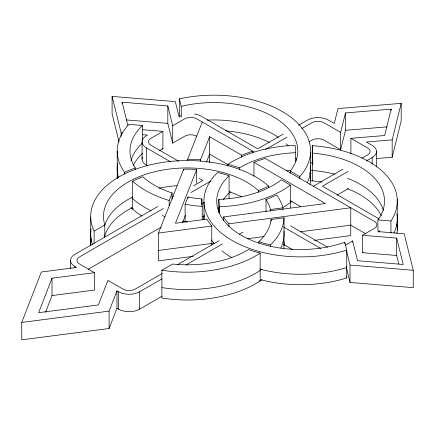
<?xml version="1.0" encoding="UTF-8"?>
<svg xmlns="http://www.w3.org/2000/svg" width="435" height="435" viewBox="0 0 435 435"><rect width="100%" height="100%" fill="white"/><g stroke="black" fill="none" stroke-linecap="round" stroke-linejoin="round"><path stroke-width="0.65" d="M308.997 141.81L311.911 140.13A8.521 4.915 0 0 1 323.955 140.13L340.67 149.781L340.67 132.392L345.488 112.921L391.163 109.152L391.163 110.49M340.67 149.781L345.488 130.304L345.488 112.921M391.163 109.152L384.638 135.524L350.909 138.303L350.909 153.685M376.275 158.568L392.169 157.258L392.169 139.869L401.206 103.356L337.962 108.571L334.27 123.48L328.474 120.136A14.904 8.608 0 0 0 307.393 120.136L298.627 125.198M392.169 157.258L401.206 120.745L401.206 103.356M161.961 278.862L139.651 291.744A14.904 8.608 0 0 1 118.57 291.744L116.971 290.819L116.971 308.208L109.087 328.517L21.75 339.817L21.75 322.433L41.325 272.011L76.506 267.46L74.902 266.535A14.904 8.608 0 0 1 74.902 254.361L157.688 206.571M45.534 312.286L52.021 295.572L94.58 290.063L94.58 272.68L52.021 278.188L38.628 312.689L98.386 304.957L107.929 280.385L123.089 289.134A8.521 4.915 0 0 0 135.133 289.134L162.19 273.517M109.087 328.517L109.087 311.128L116.971 290.819M169.15 205.695L169.15 200.481L172.102 193.004A83.901 48.443 0 0 1 142.854 176.773A81.775 47.208 0 0 0 132.675 181.281L132.675 209.104A81.775 47.208 0 0 1 133.273 208.795M193.129 256.324L158.476 260.88L158.476 233.062L183.679 169.21A81.775 47.208 0 0 1 196.68 169.465L196.68 183.374M187.577 160.684L187.577 159.324L202.291 122.045M196.68 169.465L175.446 223.264L206.891 219.126A98.81 57.045 0 0 0 211.785 226.048L211.785 245.046M200.486 161.184L200.486 159.83L209.61 136.704L241.746 155.257A98.81 57.045 0 0 1 252.735 151.173L252.735 152.908M185.12 221.671L185.12 204.287L187.969 197.066A83.901 48.443 0 0 0 201.878 198.936A98.81 57.045 0 0 0 202.242 206.407L202.242 219.735M182.678 222.328L185.419 215.379M206.369 162.304L209.61 154.093L228.413 164.947M159.498 150.755L162.918 148.781L162.918 131.392L150.945 138.303A8.521 4.915 0 0 0 150.945 145.257L178.714 161.293M196.718 136.22A8.521 4.915 0 0 0 184.674 136.22L172.706 143.131L172.706 125.742L184.674 118.831A8.521 4.915 0 0 1 196.718 118.831L253.893 151.837M94.129 243.263L94.129 231.094L104.802 224.928A83.901 48.443 0 0 1 157.095 171.2A83.901 48.443 0 0 1 258.417 190.59A81.775 47.208 0 0 0 268.596 186.088L268.596 187.822M193.499 185.892L202.895 180.465L199.377 178.437M283.424 133.975L257.705 148.824L201.236 116.221A14.904 8.608 0 0 0 194.554 113.997M163.342 208.517L79.42 256.971A8.521 4.915 0 0 0 79.42 263.925L94.58 272.68M190.949 192.58L210.823 181.107M265.611 149.477L287.067 137.085M301.749 128.613L311.911 122.741A8.521 4.915 0 0 1 323.955 122.741L340.67 132.392M88.218 269.281L161.135 227.179M201.372 203.95L204.309 202.253M262.082 279.629A96.679 55.816 0 0 1 161.891 298.029L161.891 270.211L172.564 264.05A83.901 48.443 0 0 0 248.526 249.543A98.81 57.045 0 0 0 260.157 253.116L260.157 280.934A98.81 57.045 0 0 1 259.412 280.738M177.649 264.589L219.055 240.685M313.417 186.207L342.78 169.253M361.98 158.171L367.624 154.909A8.521 4.915 0 0 0 367.624 147.954L350.909 138.303M186.033 264.964L222.432 243.948M239.462 234.122L242.986 232.083M348.174 171.357L322.455 186.207L378.918 218.805M366.297 160.89L372.142 157.519A14.904 8.608 0 0 0 372.142 145.344L366.346 142L392.169 139.869M116.971 308.208L118.57 309.133A14.904 8.608 0 0 0 139.651 309.133L161.961 296.251M337.065 195.157L348.174 188.741M345.162 245.248L352.644 240.93L357.537 260.706L403.212 264.475L396.687 238.103L362.431 235.281L362.431 252.67L396.687 255.492L398.808 264.061M362.431 235.281L374.399 228.37A8.521 4.915 0 0 0 374.399 221.415L265.377 158.47A81.775 47.208 0 0 0 253.948 162.304L253.948 176.213M379.679 230.506A14.904 8.608 0 0 1 378.918 230.974L377.863 231.583L404.213 233.758L413.25 270.271L413.25 287.66L350.006 282.44L346.401 267.862M362.431 252.67L363.176 252.235M282.935 207.859A96.679 55.816 0 0 0 276.714 195.027A98.81 57.045 0 0 1 266.008 199.458A83.901 48.443 0 0 1 270.44 209.507L282.935 207.859L282.935 209.599M223.595 220.409L223.595 216.929L325.375 203.542L253.948 162.304M158.476 233.062L211.785 226.048M223.595 216.929A81.775 47.208 0 0 0 228.94 223.791L350.762 207.767L350.762 235.585L314.418 240.365M258.923 243.421L258.923 241.681A83.901 48.443 0 0 0 271.108 219.506L284.033 217.804L284.033 245.623M158.476 250.451L214.276 243.111M247.221 238.771L264.029 236.564M300.335 231.784L350.762 225.151M21.75 322.433L109.087 311.128M345.488 130.304L387.166 126.868M119.032 141.826L112.094 113.791L112.094 96.401L175.338 101.616L179.1 116.83L180.155 116.221A14.904 8.608 0 0 1 180.976 115.786M122.137 103.535L122.137 102.198L167.812 105.966L172.706 125.742M126.134 119.913L167.812 123.35L172.706 143.131M142.555 140.559L142.555 125.492L128.923 124.366A96.679 55.816 0 0 0 124.557 172.342L124.557 174.082M142.577 129.717L162.918 131.392M112.094 96.401L121.131 132.914L122.48 133.023M142.751 134.698L147.481 135.089L146.426 135.698A14.904 8.608 0 0 0 146.426 147.867L146.426 165.256L147.595 165.931M161.847 148.694L162.918 148.781M390.935 220.991A96.679 55.816 0 0 0 312.259 145.66A98.81 57.045 0 0 1 312.624 153.131A83.901 48.443 0 0 1 377.912 219.914L390.935 220.991L390.935 233.203M346.401 250.473L350.006 265.056L413.25 270.271M299.791 176.599A96.679 55.816 0 0 0 285.958 113.791A96.679 55.816 0 0 0 179.389 98.854L181.248 106.374A83.901 48.443 0 0 1 274.039 117.227A83.901 48.443 0 0 1 290.237 171.08L299.791 176.599L299.791 178.638M290.422 207.702L290.422 185.098L281.298 179.834A83.901 48.443 0 0 1 218.903 199.35L218.903 212.682M350.36 224.922L365.688 233.769M290.112 200.573L300.694 206.679M290.509 225.836L327.539 247.216M146.426 147.867L170.373 161.689M283.522 227.021L320.579 248.412M283.522 244.405L292.347 249.5M346.744 250.125A96.679 55.816 0 0 1 230.898 239.739A96.679 55.816 0 0 1 217.571 172.494A81.775 47.208 0 0 1 229.082 175.762A83.901 48.443 0 0 0 241.43 235.406A83.901 48.443 0 0 0 344.797 242.251L346.744 250.125L346.744 277.943A96.679 55.816 0 0 1 260.788 279.748M346.418 266.198L346.744 267.514A96.679 55.816 0 0 1 259.809 269.058M346.418 276.633L346.744 277.943M122.137 102.198L127.846 125.269M397.247 199.333L397.264 230.365M396.687 238.103L396.687 255.492M378.918 230.974L378.918 232.312M377.912 219.914L377.912 230.349M376.509 151.429L376.509 166.953M372.142 157.519L372.142 164.202M352.644 240.93L352.644 242.268M350.006 265.056L350.006 282.44M344.797 242.251L344.797 243.611M312.624 153.131L312.624 180.949A98.81 57.045 0 0 0 312.651 180.481M312.259 145.66L312.259 164.789M310.525 152.598L310.525 180.416M227.842 166.067L227.842 164.327A96.679 55.816 0 0 1 295.071 145.344A81.775 47.208 0 0 1 295.604 152.718L295.604 161.412M290.237 171.08L290.237 173.119M271.108 219.506L271.108 221.241M270.44 209.507L270.44 211.247M284.033 217.804A96.679 55.816 0 0 1 270.434 244.948L270.434 246.688M266.008 199.458L266.008 211.633M258.417 190.59L258.417 192.33M241.746 155.257L241.746 157.291M227.842 164.327A98.81 57.045 0 0 1 239.478 167.899L239.478 169.639M229.082 175.762L229.082 198.365M228.94 223.791L228.94 226.689M218.903 199.35A81.775 47.208 0 0 0 219.436 206.723L219.436 213.096M209.61 136.704L209.61 162.57M203.982 202.721L203.982 219.686M201.878 198.936L201.878 205.315M187.969 197.066L187.969 198.229M183.679 169.21L183.679 170.368M181.248 106.374L181.248 117.227M179.389 98.854L179.389 116.895M172.102 193.004L172.102 199.11M167.812 105.966L167.812 123.35M142.06 141.783L142.06 159.167M139.651 291.744L139.651 309.133M142.555 125.492A83.901 48.443 0 0 0 135.263 167.91L135.263 169.645M121.131 132.914L121.131 136.258M118.57 291.744L118.57 309.133M117.211 151.222L117.211 178.366M104.802 224.928L104.802 237.14M90.714 217.076L90.714 244.894M74.902 266.535L74.902 267.873M70.535 260.445L70.535 268.52M52.021 278.188L52.021 295.572M260.157 253.116A96.679 55.816 0 0 1 161.891 270.211M94.129 231.094A96.679 55.816 0 0 1 147.943 165.409A96.679 55.816 0 0 1 268.596 186.088M270.434 244.948A81.775 47.208 0 0 1 258.923 241.681M283.968 241.702A96.679 55.816 0 0 1 283.761 248.597M90.752 245.867A96.679 55.816 0 0 1 91.154 238.81M396.916 223.938A96.679 55.816 0 0 1 396.954 233.573M309.818 173.326A96.679 55.816 0 0 1 311.145 173.407M396.959 213.797A96.679 55.816 0 0 1 393.979 232.948M231.947 257.748A96.679 55.816 0 0 1 221.948 250.903M214.493 243.817A96.679 55.816 0 0 1 211.388 239.941M203.966 219.746A96.679 55.816 0 0 1 204.162 214.683M310.481 162.935A96.679 55.816 0 0 1 313.108 163.109M239.478 167.899A83.901 48.443 0 0 1 295.604 152.718M290.422 185.098A96.679 55.816 0 0 1 219.436 206.723M202.242 206.407A96.679 55.816 0 0 1 185.12 204.287M169.15 200.481A96.679 55.816 0 0 1 132.675 181.281M309.916 172.358A96.679 55.816 0 0 1 309.986 184.913M141.935 216.097A96.679 55.816 0 0 1 130.913 207.462M117.211 178.41A96.679 55.816 0 0 1 117.385 175.463M133.143 165.659A83.901 48.443 0 0 1 142.555 153.31M225.711 130.859A83.901 48.443 0 0 1 269.287 142.435M104.525 236.58A83.901 48.443 0 0 1 132.082 207.761M172.042 196.566A83.901 48.443 0 0 1 173.391 196.43M124.557 172.342A98.81 57.045 0 0 1 135.263 167.91M187.577 159.324A98.81 57.045 0 0 1 200.486 159.83M310.111 180.764A83.901 48.443 0 0 1 321.965 182.042M347.271 188.627A83.901 48.443 0 0 1 381.386 215.776M204.194 216.499A83.901 48.443 0 0 1 202.28 216.358M131.06 160.651A83.901 48.443 0 0 1 142.555 142.876M207.098 120.103A83.901 48.443 0 0 1 278.449 137.444M286.143 143.767A83.901 48.443 0 0 1 288.247 145.948M295.925 158.237A83.901 48.443 0 0 1 296.545 160.069M310.449 165.664A96.679 55.816 0 0 1 307.175 183.037M292.179 201.128A96.679 55.816 0 0 1 283.272 207.25M187.572 222.095A96.679 55.816 0 0 1 182.542 221.187M164.816 216.478A96.679 55.816 0 0 1 162.304 215.591M151.086 210.823A96.679 55.816 0 0 1 131.914 197.974M118.527 177.578A96.679 55.816 0 0 1 117.629 163.179M218.131 209.599A83.901 48.443 0 0 1 219.044 207.131M223.291 199.665A83.901 48.443 0 0 1 230.577 191.791M286.426 170.716A83.901 48.443 0 0 1 290.901 170.346M310.742 170.373A83.901 48.443 0 0 1 334.858 174.234M347.647 178.345A83.901 48.443 0 0 1 383.398 210.556M104.525 226.151A83.901 48.443 0 0 1 132.642 197.05M158.976 188.181A83.901 48.443 0 0 1 176.947 185.696M229.136 191.743A83.901 48.443 0 0 1 241.566 196.772M283.968 231.268A96.679 55.816 0 0 1 280.847 248.032M261.924 269.303A96.679 55.816 0 0 1 161.891 287.6M92.443 244.285A96.679 55.816 0 0 1 91.078 228.875M146.426 165.256A14.904 8.608 0 0 1 142.571 156.943"/></g></svg>
